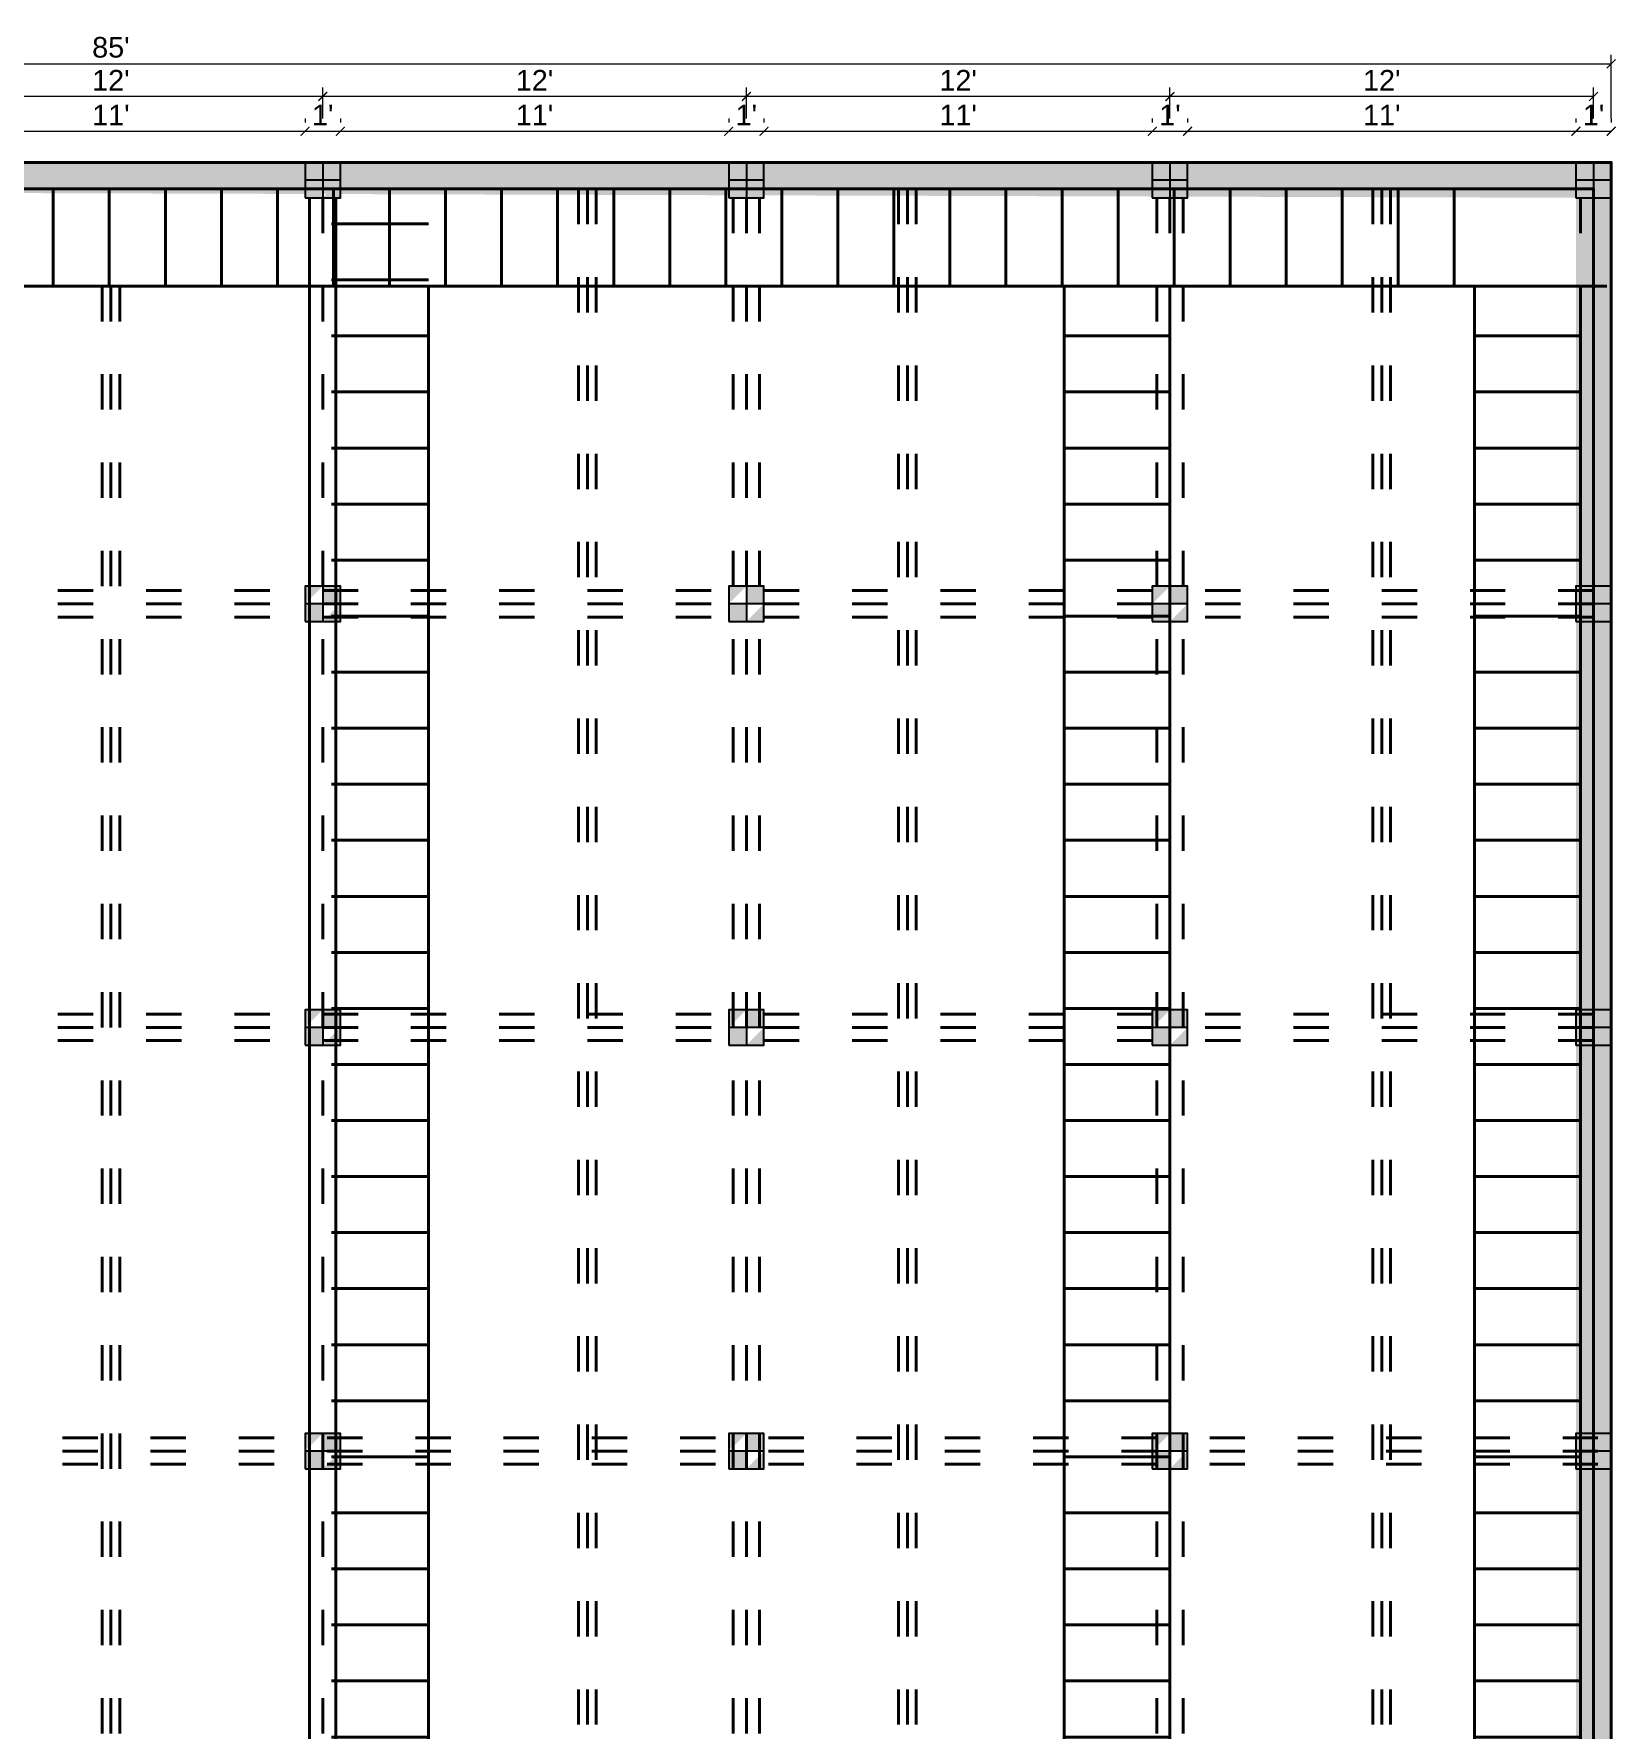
# Model space of a CAD drawing. Extents: x -2338379 to 930990, y -818978 to 106940.
# Drawn here: x 340070 to 340608, y -189159 to -188583 of the extents above; entities that cross this region are included whole.
import ezdxf

# ---------------------------------------------------------------- set-up
doc = ezdxf.new("R2010")
doc.units = 0
doc.header["$MEASUREMENT"] = 0
doc.header["$PDMODE"] = 34
doc.linetypes.add('ACAD_ISO03W100', pattern=[30, 12, -18])
doc.layers.get('0').update_dxf_attribs({"linetype": 'CONTINUOUS', "lineweight": 30})
doc.layers.get('DEFPOINTS').update_dxf_attribs({"linetype": 'CONTINUOUS'})
doc.layers.add('dotline', color=113, linetype='ACAD_ISO03W100')
doc.layers.add('pillar12', color=7, linetype='CONTINUOUS')
doc.layers.add('way', color=252, linetype='CONTINUOUS', lineweight=120)
doc.styles.add('style1', font='arial.ttf')
doc.dimstyles.new('DIM1', dxfattribs={"dimscale": 0, "dimtxt": 7, "dimasz": 3, "dimexe": 3, "dimexo": 15, "dimgap": 2, "dimtad": 1, "dimdec": 0, "dimzin": 0, "dimdsep": 46, "dimlunit": 4, "dimtxsty": 'style1', "dimblk1": 'ARCHTICK', "dimblk2": 'ARCHTICK', "dimsah": 1, "dimcen": 0, "dimclrd": 6, "dimclre": 6, "dimclrt": 256, "dimadec": 0, "dimazin": 0, "dimtfac": 0.333333, "dimtdec": 0, "dimtofl": 0, "dimtmove": 2, "dimatfit": 3, "dimldrblk": 'ARCHTICK', "dimfxl": 1, "dimtolj": 1, "dimtzin": 0, "dimlwd": 13, "dimlwe": 13, "dimarcsym": 0})

# ---------------------------------------------------------------- blocks, each defined once
blk = doc.blocks.new('pill12')
h = blk.add_hatch(color=5)
h.paths.add_polyline_path([(-6, -6), (6, -6), (6, 6), (-6, 6)], flags=17)
edge = h.paths.add_edge_path(flags=17)
edge.add_line((6, 0), (-6, 0))
edge.add_line((0, 6), (0, -6))
for p, q in [((0, 6), (0, -6)), ((6, 0), (-6, 0))]:
    blk.add_line(p, q)
blk.add_lwpolyline([(-6, -6), (6, -6), (6, 6), (-6, 6)], close=True)
blk = doc.blocks.new('_ARCHTICK')
at = {"color": 0, "linetype": 'ByBlock', "const_width": 0.15}
blk.add_lwpolyline([(-0.5, -0.5), (0.5, 0.5)], dxfattribs=at)
blk = doc.blocks.new('*D1388')
at = {"color": 6, "lineweight": 13, "transparency": 16777216}
for p, q in [((340030.11, -188611.82), (340030.11, -188613.22)), ((340162.11, -188611.82), (340162.11, -188613.22)), ((340030.11, -188616.22), (340162.11, -188616.22))]:
    blk.add_line(p, q, dxfattribs=at)
at = {"layer": 'DEFPOINTS', "color": 0, "lineweight": 30, "transparency": 16777216}
for p in [(340162.11, -188616.22), (340030.11, -188626.82), (340162.11, -188626.82)]:
    blk.add_point(p, dxfattribs=at)
at = {"color": 6, "lineweight": 13, "transparency": 16777216, "xscale": 3, "yscale": 3, "zscale": 3, "rotation": 180}
blk.add_blockref('_ARCHTICK', (340030.11, -188616.22), dxfattribs=at)
at = {"color": 6, "lineweight": 13, "transparency": 16777216, "xscale": 3, "yscale": 3, "zscale": 3}
blk.add_blockref('_ARCHTICK', (340162.11, -188616.22), dxfattribs=at)
at = {"lineweight": 40, "transparency": 16777216, "insert": (340096.11, -188610.7), "char_height": 7, "attachment_point": 5, "style": 'style1'}
blk.add_mtext("\\A1;11'", dxfattribs=at)
blk = doc.blocks.new('*D1389')
at = {"color": 6, "lineweight": 13, "transparency": 16777216}
for p, q in [((340162.11, -188611.82), (340162.11, -188613.22)), ((340174.11, -188611.82), (340174.11, -188613.22)), ((340162.11, -188616.22), (340174.11, -188616.22))]:
    blk.add_line(p, q, dxfattribs=at)
at = {"layer": 'DEFPOINTS', "color": 0, "lineweight": 30, "transparency": 16777216}
for p in [(340174.11, -188616.22), (340162.11, -188626.82), (340174.11, -188626.82)]:
    blk.add_point(p, dxfattribs=at)
at = {"color": 6, "lineweight": 13, "transparency": 16777216, "xscale": 3, "yscale": 3, "zscale": 3, "rotation": 180}
blk.add_blockref('_ARCHTICK', (340162.11, -188616.22), dxfattribs=at)
at = {"color": 6, "lineweight": 13, "transparency": 16777216, "xscale": 3, "yscale": 3, "zscale": 3}
blk.add_blockref('_ARCHTICK', (340174.11, -188616.22), dxfattribs=at)
at = {"lineweight": 40, "transparency": 16777216, "insert": (340168.11, -188610.7), "char_height": 7, "attachment_point": 5, "style": 'style1'}
blk.add_mtext("\\A1;1'", dxfattribs=at)
blk = doc.blocks.new('*D1390')
at = {"color": 6, "lineweight": 13, "transparency": 16777216}
for p, q in [((340174.11, -188611.82), (340174.11, -188613.22)), ((340306.11, -188611.82), (340306.11, -188613.22)), ((340174.11, -188616.22), (340306.11, -188616.22))]:
    blk.add_line(p, q, dxfattribs=at)
at = {"layer": 'DEFPOINTS', "color": 0, "lineweight": 30, "transparency": 16777216}
for p in [(340306.11, -188616.22), (340174.11, -188626.82), (340306.11, -188626.82)]:
    blk.add_point(p, dxfattribs=at)
at = {"color": 6, "lineweight": 13, "transparency": 16777216, "xscale": 3, "yscale": 3, "zscale": 3, "rotation": 180}
blk.add_blockref('_ARCHTICK', (340174.11, -188616.22), dxfattribs=at)
at = {"color": 6, "lineweight": 13, "transparency": 16777216, "xscale": 3, "yscale": 3, "zscale": 3}
blk.add_blockref('_ARCHTICK', (340306.11, -188616.22), dxfattribs=at)
at = {"lineweight": 40, "transparency": 16777216, "insert": (340240.11, -188610.7), "char_height": 7, "attachment_point": 5, "style": 'style1'}
blk.add_mtext("\\A1;11'", dxfattribs=at)
blk = doc.blocks.new('*D1391')
at = {"color": 6, "lineweight": 13, "transparency": 16777216}
for p, q in [((340306.11, -188611.82), (340306.11, -188613.22)), ((340318.11, -188611.82), (340318.11, -188613.22)), ((340306.11, -188616.22), (340318.11, -188616.22))]:
    blk.add_line(p, q, dxfattribs=at)
at = {"layer": 'DEFPOINTS', "color": 0, "lineweight": 30, "transparency": 16777216}
for p in [(340318.11, -188616.22), (340306.11, -188626.82), (340318.11, -188626.82)]:
    blk.add_point(p, dxfattribs=at)
at = {"color": 6, "lineweight": 13, "transparency": 16777216, "xscale": 3, "yscale": 3, "zscale": 3, "rotation": 180}
blk.add_blockref('_ARCHTICK', (340306.11, -188616.22), dxfattribs=at)
at = {"color": 6, "lineweight": 13, "transparency": 16777216, "xscale": 3, "yscale": 3, "zscale": 3}
blk.add_blockref('_ARCHTICK', (340318.11, -188616.22), dxfattribs=at)
at = {"lineweight": 40, "transparency": 16777216, "insert": (340312.11, -188610.7), "char_height": 7, "attachment_point": 5, "style": 'style1'}
blk.add_mtext("\\A1;1'", dxfattribs=at)
blk = doc.blocks.new('*D1392')
at = {"color": 6, "lineweight": 13, "transparency": 16777216}
for p, q in [((340318.11, -188611.82), (340318.11, -188613.22)), ((340450.11, -188611.82), (340450.11, -188613.22)), ((340318.11, -188616.22), (340450.11, -188616.22))]:
    blk.add_line(p, q, dxfattribs=at)
at = {"layer": 'DEFPOINTS', "color": 0, "lineweight": 30, "transparency": 16777216}
for p in [(340450.11, -188616.22), (340318.11, -188626.82), (340450.11, -188626.82)]:
    blk.add_point(p, dxfattribs=at)
at = {"color": 6, "lineweight": 13, "transparency": 16777216, "xscale": 3, "yscale": 3, "zscale": 3, "rotation": 180}
blk.add_blockref('_ARCHTICK', (340318.11, -188616.22), dxfattribs=at)
at = {"color": 6, "lineweight": 13, "transparency": 16777216, "xscale": 3, "yscale": 3, "zscale": 3}
blk.add_blockref('_ARCHTICK', (340450.11, -188616.22), dxfattribs=at)
at = {"lineweight": 40, "transparency": 16777216, "insert": (340384.11, -188610.7), "char_height": 7, "attachment_point": 5, "style": 'style1'}
blk.add_mtext("\\A1;11'", dxfattribs=at)
blk = doc.blocks.new('*D1393')
at = {"color": 6, "lineweight": 13, "transparency": 16777216}
for p, q in [((340450.11, -188611.82), (340450.11, -188613.22)), ((340462.11, -188611.82), (340462.11, -188613.22)), ((340450.11, -188616.22), (340462.11, -188616.22))]:
    blk.add_line(p, q, dxfattribs=at)
at = {"layer": 'DEFPOINTS', "color": 0, "lineweight": 30, "transparency": 16777216}
for p in [(340462.11, -188616.22), (340450.11, -188626.82), (340462.11, -188626.82)]:
    blk.add_point(p, dxfattribs=at)
at = {"color": 6, "lineweight": 13, "transparency": 16777216, "xscale": 3, "yscale": 3, "zscale": 3, "rotation": 180}
blk.add_blockref('_ARCHTICK', (340450.11, -188616.22), dxfattribs=at)
at = {"color": 6, "lineweight": 13, "transparency": 16777216, "xscale": 3, "yscale": 3, "zscale": 3}
blk.add_blockref('_ARCHTICK', (340462.11, -188616.22), dxfattribs=at)
at = {"lineweight": 40, "transparency": 16777216, "insert": (340456.11, -188610.7), "char_height": 7, "attachment_point": 5, "style": 'style1'}
blk.add_mtext("\\A1;1'", dxfattribs=at)
blk = doc.blocks.new('*D1394')
at = {"color": 6, "lineweight": 13, "transparency": 16777216}
for p, q in [((340462.11, -188611.82), (340462.11, -188613.22)), ((340594.11, -188611.82), (340594.11, -188613.22)), ((340462.11, -188616.22), (340594.11, -188616.22))]:
    blk.add_line(p, q, dxfattribs=at)
at = {"layer": 'DEFPOINTS', "color": 0, "lineweight": 30, "transparency": 16777216}
for p in [(340594.11, -188616.22), (340462.11, -188626.82), (340594.11, -188626.82)]:
    blk.add_point(p, dxfattribs=at)
at = {"color": 6, "lineweight": 13, "transparency": 16777216, "xscale": 3, "yscale": 3, "zscale": 3, "rotation": 180}
blk.add_blockref('_ARCHTICK', (340462.11, -188616.22), dxfattribs=at)
at = {"color": 6, "lineweight": 13, "transparency": 16777216, "xscale": 3, "yscale": 3, "zscale": 3}
blk.add_blockref('_ARCHTICK', (340594.11, -188616.22), dxfattribs=at)
at = {"lineweight": 40, "transparency": 16777216, "insert": (340528.11, -188610.7), "char_height": 7, "attachment_point": 5, "style": 'style1'}
blk.add_mtext("\\A1;11'", dxfattribs=at)
blk = doc.blocks.new('*D1395')
at = {"color": 6, "lineweight": 13, "transparency": 16777216}
for p, q in [((340594.11, -188611.82), (340594.11, -188613.22)), ((340606.11, -188611.82), (340606.11, -188613.22)), ((340594.11, -188616.22), (340606.11, -188616.22))]:
    blk.add_line(p, q, dxfattribs=at)
at = {"layer": 'DEFPOINTS', "color": 0, "lineweight": 30, "transparency": 16777216}
for p in [(340606.11, -188616.22), (340594.11, -188626.82), (340606.11, -188626.82)]:
    blk.add_point(p, dxfattribs=at)
at = {"color": 6, "lineweight": 13, "transparency": 16777216, "xscale": 3, "yscale": 3, "zscale": 3, "rotation": 180}
blk.add_blockref('_ARCHTICK', (340594.11, -188616.22), dxfattribs=at)
at = {"color": 6, "lineweight": 13, "transparency": 16777216, "xscale": 3, "yscale": 3, "zscale": 3}
blk.add_blockref('_ARCHTICK', (340606.11, -188616.22), dxfattribs=at)
at = {"lineweight": 40, "transparency": 16777216, "insert": (340600.11, -188610.7), "char_height": 7, "attachment_point": 5, "style": 'style1'}
blk.add_mtext("\\A1;1'", dxfattribs=at)
blk = doc.blocks.new('*D1399')
at = {"color": 6, "lineweight": 13, "transparency": 16777216}
for p, q in [((340456.11, -188611.82), (340456.11, -188601.38)), ((340600.11, -188611.82), (340600.11, -188601.38)), ((340600.11, -188604.38), (340456.11, -188604.38))]:
    blk.add_line(p, q, dxfattribs=at)
at = {"layer": 'DEFPOINTS', "color": 0, "lineweight": 30, "transparency": 16777216}
for p in [(340456.11, -188604.38), (340456.11, -188626.82), (340600.11, -188626.82)]:
    blk.add_point(p, dxfattribs=at)
at = {"color": 6, "lineweight": 13, "transparency": 16777216, "xscale": 3, "yscale": 3, "zscale": 3, "rotation": 180}
blk.add_blockref('_ARCHTICK', (340456.11, -188604.38), dxfattribs=at)
at = {"color": 6, "lineweight": 13, "transparency": 16777216, "xscale": 3, "yscale": 3, "zscale": 3}
blk.add_blockref('_ARCHTICK', (340600.11, -188604.38), dxfattribs=at)
at = {"lineweight": 40, "transparency": 16777216, "insert": (340528.11, -188598.86), "char_height": 7, "attachment_point": 5, "style": 'style1'}
blk.add_mtext("\\A1;12'", dxfattribs=at)
blk = doc.blocks.new('*D1400')
at = {"color": 6, "lineweight": 13, "transparency": 16777216}
for p, q in [((340312.11, -188611.82), (340312.11, -188601.38)), ((340456.11, -188611.82), (340456.11, -188601.38)), ((340456.11, -188604.38), (340312.11, -188604.38))]:
    blk.add_line(p, q, dxfattribs=at)
at = {"layer": 'DEFPOINTS', "color": 0, "lineweight": 30, "transparency": 16777216}
for p in [(340312.11, -188604.38), (340312.11, -188626.82), (340456.11, -188626.82)]:
    blk.add_point(p, dxfattribs=at)
at = {"color": 6, "lineweight": 13, "transparency": 16777216, "xscale": 3, "yscale": 3, "zscale": 3, "rotation": 180}
blk.add_blockref('_ARCHTICK', (340312.11, -188604.38), dxfattribs=at)
at = {"color": 6, "lineweight": 13, "transparency": 16777216, "xscale": 3, "yscale": 3, "zscale": 3}
blk.add_blockref('_ARCHTICK', (340456.11, -188604.38), dxfattribs=at)
at = {"lineweight": 40, "transparency": 16777216, "insert": (340384.11, -188598.86), "char_height": 7, "attachment_point": 5, "style": 'style1'}
blk.add_mtext("\\A1;12'", dxfattribs=at)
blk = doc.blocks.new('*D1401')
at = {"color": 6, "lineweight": 13, "transparency": 16777216}
for p, q in [((340168.11, -188611.82), (340168.11, -188601.38)), ((340312.11, -188611.82), (340312.11, -188601.38)), ((340312.11, -188604.38), (340168.11, -188604.38))]:
    blk.add_line(p, q, dxfattribs=at)
at = {"layer": 'DEFPOINTS', "color": 0, "lineweight": 30, "transparency": 16777216}
for p in [(340168.11, -188604.38), (340168.11, -188626.82), (340312.11, -188626.82)]:
    blk.add_point(p, dxfattribs=at)
at = {"color": 6, "lineweight": 13, "transparency": 16777216, "xscale": 3, "yscale": 3, "zscale": 3, "rotation": 180}
blk.add_blockref('_ARCHTICK', (340168.11, -188604.38), dxfattribs=at)
at = {"color": 6, "lineweight": 13, "transparency": 16777216, "xscale": 3, "yscale": 3, "zscale": 3}
blk.add_blockref('_ARCHTICK', (340312.11, -188604.38), dxfattribs=at)
at = {"lineweight": 40, "transparency": 16777216, "insert": (340240.11, -188598.86), "char_height": 7, "attachment_point": 5, "style": 'style1'}
blk.add_mtext("\\A1;12'", dxfattribs=at)
blk = doc.blocks.new('*D1402')
at = {"color": 6, "lineweight": 13, "transparency": 16777216}
for p, q in [((340024.11, -188611.82), (340024.11, -188601.38)), ((340168.11, -188611.82), (340168.11, -188601.38)), ((340168.11, -188604.38), (340024.11, -188604.38))]:
    blk.add_line(p, q, dxfattribs=at)
at = {"layer": 'DEFPOINTS', "color": 0, "lineweight": 30, "transparency": 16777216}
for p in [(340024.11, -188604.38), (340024.11, -188626.82), (340168.11, -188626.82)]:
    blk.add_point(p, dxfattribs=at)
at = {"color": 6, "lineweight": 13, "transparency": 16777216, "xscale": 3, "yscale": 3, "zscale": 3, "rotation": 180}
blk.add_blockref('_ARCHTICK', (340024.11, -188604.38), dxfattribs=at)
at = {"color": 6, "lineweight": 13, "transparency": 16777216, "xscale": 3, "yscale": 3, "zscale": 3}
blk.add_blockref('_ARCHTICK', (340168.11, -188604.38), dxfattribs=at)
at = {"lineweight": 40, "transparency": 16777216, "insert": (340096.11, -188598.86), "char_height": 7, "attachment_point": 5, "style": 'style1'}
blk.add_mtext("\\A1;12'", dxfattribs=at)
blk = doc.blocks.new('*D1407')
at = {"color": 6, "lineweight": 13, "transparency": 16777216}
for p, q in [((339586.11, -188611.82), (339586.11, -188590.28)), ((340606.11, -188611.82), (340606.11, -188590.28)), ((339586.11, -188593.28), (340606.11, -188593.28))]:
    blk.add_line(p, q, dxfattribs=at)
at = {"layer": 'DEFPOINTS', "color": 0, "lineweight": 30, "transparency": 16777216}
for p in [(340606.11, -188593.28), (339586.11, -188626.82), (340606.11, -188626.82)]:
    blk.add_point(p, dxfattribs=at)
at = {"color": 6, "lineweight": 13, "transparency": 16777216, "xscale": 3, "yscale": 3, "zscale": 3, "rotation": 180}
blk.add_blockref('_ARCHTICK', (339586.11, -188593.28), dxfattribs=at)
at = {"color": 6, "lineweight": 13, "transparency": 16777216, "xscale": 3, "yscale": 3, "zscale": 3}
blk.add_blockref('_ARCHTICK', (340606.11, -188593.28), dxfattribs=at)
at = {"lineweight": 40, "transparency": 16777216, "insert": (340096.11, -188587.71), "char_height": 7, "attachment_point": 5, "style": 'style1'}
blk.add_mtext("\\A1;85'", dxfattribs=at)

msp = doc.modelspace()

# ---------------------------------------------------------------- hatches: boundary and pattern name
at = {"lineweight": 30}
h = msp.add_hatch(dxfattribs=at)
h.set_pattern_fill('ANSI31', color=256)
h.set_pattern_definition([(45, (-96, -3e-11), (-0.08838834765, 0.08838834765), [])])
h.paths.add_polyline_path([(339634.11, -189493.82), (339532.11, -189493.82), (339598.11, -189493.82), (339598.11, -189502.82), (339634.11, -189502.82)], flags=16)
h.paths.add_polyline_path([(339730.11, -189493.82), (339646.11, -189493.82), (339646.11, -189502.82), (339730.11, -189502.82)], flags=17)
h.paths.add_polyline_path([(339874.11, -189493.82), (339862.11, -189493.82), (339742.11, -189493.82), (339742.11, -189502.82), (339874.11, -189502.82)], flags=17)
h.paths.add_polyline_path([(340018.11, -189493.82), (339886.11, -189493.82), (339886.11, -189502.82), (340018.11, -189502.82)], flags=17)
h.paths.add_polyline_path([(340606.11, -189490.82), (340030.11, -189493.82), (340030.11, -189502.82), (340606.11, -189502.82)])
h.paths.add_polyline_path([(340606.11, -188626.82), (339586.11, -188626.82), (339586.11, -189502.82), (339730.11, -189502.82), (339730.11, -189493.82), (339646.11, -189493.82), (339532.11, -189493.82), (339595.11, -189493.82), (339598.11, -188635.82), (340594.11, -188638.82), (340594.11, -189490.82), (340606.11, -189490.82)])
at = {"layer": 'way', "lineweight": 40}
h = msp.add_hatch(dxfattribs=at)
h.set_pattern_fill('LINE', color=256, scale=6, angle=90, style=0)
h.set_pattern_definition([(90, (333466.163, -192991.084), (-19.05, 1e-15), [])])
h.paths.add_polyline_path([(339586.11, -188635.82), (339586.11, -188668.82), (340561.11, -188668.82), (340561.11, -188635.82)])
h = msp.add_hatch(dxfattribs=at)
h.set_pattern_fill('LINE', color=256, scale=6, style=0)
h.set_pattern_definition([(0, (334186.163, -192991.084), (0, 19.05), [])])
h.paths.add_polyline_path([(340171.11, -189460.82), (340204.11, -189460.82), (340204.11, -188635.82), (340171.11, -188635.82)])
h = msp.add_hatch(dxfattribs=at)
h.set_pattern_fill('LINE', color=256, scale=6, style=0)
h.set_pattern_definition([(0, (334150.163, -192991.084), (0, 19.05), [])])
h.paths.add_polyline_path([(340420.11, -189460.82), (340456.11, -189460.82), (340456.11, -188668.82), (340420.11, -188668.82)])
h = msp.add_hatch(dxfattribs=at)
h.set_pattern_fill('LINE', color=256, scale=6, style=0)
h.set_pattern_definition([(0, (334289.663, -192991.084), (0, 19.05), [])])
h.paths.add_polyline_path([(340559.61, -189460.82), (340595.61, -189460.82), (340595.61, -188668.82), (340559.61, -188668.82)])

# ---------------------------------------------------------------- linework, layer by layer
at = {"layer": 'dotline', "lineweight": 40}
for p, q in [((340255.11, -188635.82), (340255.11, -189493.82)), ((340258.11, -188635.82), (340258.11, -189493.82)), ((340261.11, -188635.82), (340261.11, -189493.82)), ((340363.86, -188635.82), (340363.86, -189493.82)), ((340366.86, -188635.82), (340366.86, -189493.82)), ((340369.86, -188635.82), (340369.86, -189493.82)), ((340525.11, -188635.82), (340525.11, -189493.82)), ((340528.11, -188635.82), (340528.11, -189493.82)), ((340531.11, -188635.82), (340531.11, -189493.82)), ((340168.11, -188638.82), (340168.11, -189490.82)), ((340307.61, -188638.82), (340307.61, -189490.82)), ((340312.11, -188638.82), (340312.11, -189490.82)), ((340316.61, -188638.82), (340316.61, -189490.82)), ((340451.61, -188638.82), (340451.61, -189490.82)), ((340456.11, -188638.82), (340456.11, -189490.82)), ((340460.61, -188638.82), (340460.61, -189490.82)), ((340595.61, -188638.82), (340595.61, -189490.82)), ((340600.11, -188638.82), (340600.11, -189490.82)), ((340606.11, -188638.82), (340606.11, -189490.82)), ((340606.11, -188638.82), (340606.11, -189490.82)), ((340093.11, -188668.82), (340093.11, -189502.82)), ((340096.11, -188668.82), (340096.11, -189502.82)), ((340099.11, -188668.82), (340099.11, -189502.82)), ((339598.11, -188772.32), (340606.11, -188772.32)), ((339598.11, -188772.32), (340606.11, -188772.32)), ((339598.11, -188776.82), (340606.11, -188776.82)), ((339598.11, -188776.82), (340606.11, -188776.82)), ((339598.11, -188781.32), (340606.11, -188781.32)), ((339598.11, -188781.32), (340606.11, -188781.32)), ((339598.11, -188916.32), (340606.11, -188916.32)), ((339598.11, -188920.82), (340606.11, -188920.82)), ((339598.11, -188925.32), (340606.11, -188925.32)), ((340019.61, -189060.32), (340606.11, -189060.32)), ((340019.61, -189064.82), (340606.11, -189064.82)), ((340019.61, -189069.32), (340606.11, -189069.32))]:
    msp.add_line(p, q, dxfattribs=at)
at = {"layer": 'dotline', "linetype": 'ByBlock', "lineweight": 40}
for p, q in [((340163.61, -188638.82), (340163.61, -189490.82)), ((340172.61, -188638.82), (340172.61, -189490.82)), ((340606.11, -188638.82), (340606.11, -189490.82))]:
    msp.add_line(p, q, dxfattribs=at)
at = {"layer": 'way', "lineweight": 40}
for p, q in [((339628.11, -188668.82), (340604.61, -188668.82)), ((340204.11, -188668.82), (340204.11, -189460.82))]:
    msp.add_line(p, q, dxfattribs=at)
for points in [[(339586.11, -188626.82), (340606.11, -188626.82), (340606.11, -189502.82), (339586.11, -189502.82)], [(339595.11, -188635.82), (340600.11, -188635.82), (340600.11, -189493.82), (339595.11, -189493.82)], [(340420.11, -189460.82), (340456.11, -189460.82), (340456.11, -188668.82), (340420.11, -188668.82)], [(340559.61, -189460.82), (340595.61, -189460.82), (340595.61, -188668.82), (340559.61, -188668.82)]]:
    msp.add_lwpolyline(points, close=True, dxfattribs=at)

# ---------------------------------------------------------------- block references
at = {"layer": 'pillar12'}
for p in [(340168.11, -188632.82), (340312.11, -188632.82), (340456.11, -188632.82), (340600.11, -188632.82), (340168.11, -188776.82), (340312.11, -188776.82), (340456.11, -188776.82), (340600.11, -188776.82), (340168.11, -188920.82), (340312.11, -188920.82), (340456.11, -188920.82), (340600.11, -188920.82), (340168.11, -189064.82), (340312.11, -189064.82), (340456.11, -189064.82), (340600.11, -189064.82)]:
    msp.add_blockref('pill12', p, dxfattribs=at)

# ---------------------------------------------------------------- dimensions: what is measured, and where the dimension line sits
at = {"lineweight": 40}
dim = msp.add_aligned_dim(p1=(339586.11, -188626.82), p2=(340606.11, -188626.82), distance=33.54, dimstyle='DIM1', override={"dimscale": 1}, dxfattribs=at)
dim.commit()
dim.dimension.update_dxf_attribs({"geometry": '*D1407', "text_midpoint": (340096.11, -188587.71)})
for base, p1, p2, picture, middle in [((340024.11, -188604.38), (340168.11, -188626.82), (340024.11, -188626.82), '*D1402', (340096.11, -188598.86)), ((340168.11, -188604.38), (340312.11, -188626.82), (340168.11, -188626.82), '*D1401', (340240.11, -188598.86)), ((340312.11, -188604.38), (340456.11, -188626.82), (340312.11, -188626.82), '*D1400', (340384.11, -188598.86)), ((340456.11, -188604.38), (340600.11, -188626.82), (340456.11, -188626.82), '*D1399', (340528.11, -188598.86))]:
    dim = msp.add_linear_dim(base=base, p1=p1, p2=p2, dimstyle='DIM1', override={"dimscale": 1, "dimtmove": 1}, dxfattribs=at)
    dim.commit()
    dim.dimension.update_dxf_attribs({"geometry": picture, "text_midpoint": middle})
for base, p1, p2, picture, middle in [((340162.11, -188616.22), (340030.11, -188626.82), (340162.11, -188626.82), '*D1388', (340096.11, -188610.7)), ((340174.11, -188616.22), (340162.11, -188626.82), (340174.11, -188626.82), '*D1389', (340168.11, -188610.7)), ((340306.11, -188616.22), (340174.11, -188626.82), (340306.11, -188626.82), '*D1390', (340240.11, -188610.7)), ((340318.11, -188616.22), (340306.11, -188626.82), (340318.11, -188626.82), '*D1391', (340312.11, -188610.7)), ((340450.11, -188616.22), (340318.11, -188626.82), (340450.11, -188626.82), '*D1392', (340384.11, -188610.7)), ((340462.11, -188616.22), (340450.11, -188626.82), (340462.11, -188626.82), '*D1393', (340456.11, -188610.7)), ((340594.11, -188616.22), (340462.11, -188626.82), (340594.11, -188626.82), '*D1394', (340528.11, -188610.7)), ((340606.11, -188616.22), (340594.11, -188626.82), (340606.11, -188626.82), '*D1395', (340600.11, -188610.7))]:
    dim = msp.add_linear_dim(base=base, p1=p1, p2=p2, angle=180, dimstyle='DIM1', override={"dimscale": 1, "dimtmove": 1}, dxfattribs=at)
    dim.commit()
    dim.dimension.update_dxf_attribs({"geometry": picture, "text_midpoint": middle})

doc.saveas('drawing.dxf')
